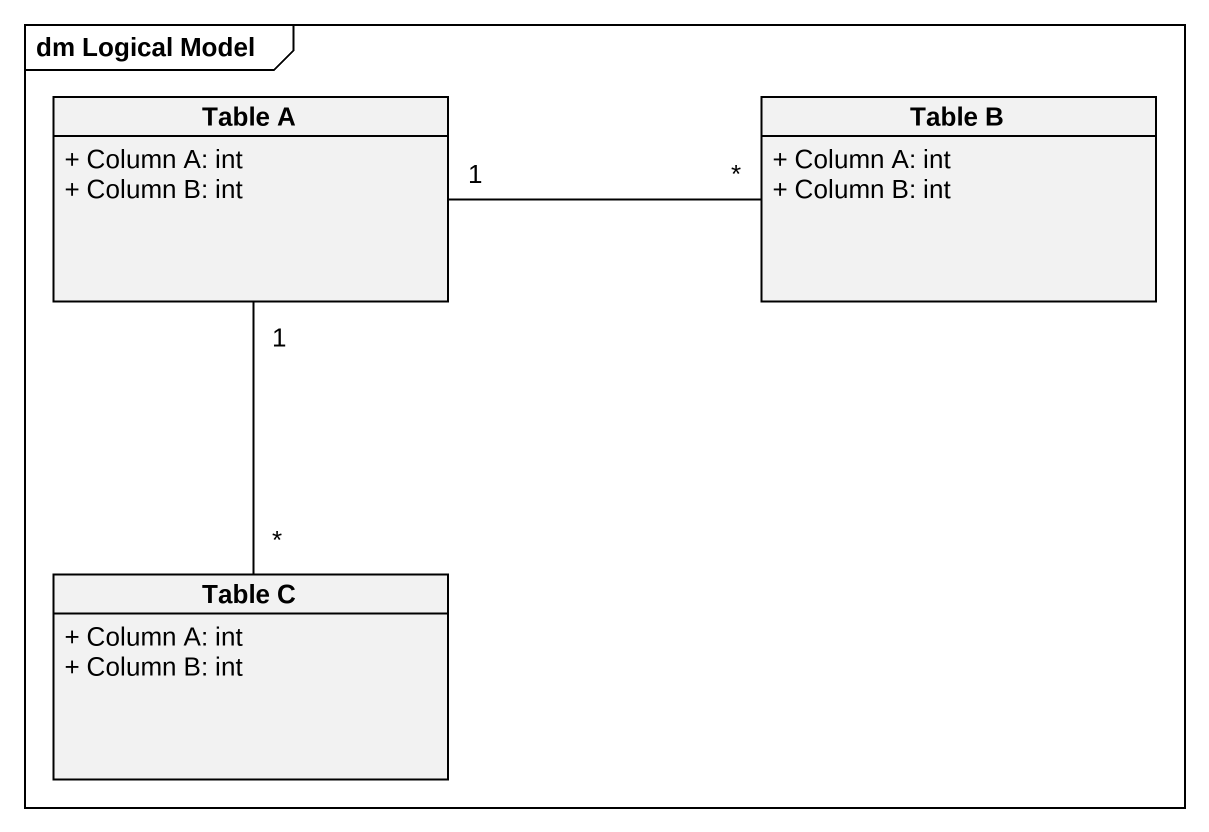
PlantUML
@startuml
mainframe dm Logical Model
hide circle
hide empty members
skinparam classAttributeIconSize 0
class "Table A" as Table_A {
  + Column A: int
  + Column B: int
}
class "Table B" as Table_B {
  + Column A: int
  + Column B: int
}
class "Table C" as Table_C {
  + Column A: int
  + Column B: int
}
Table_A "1" -right- "*" Table_B
Table_A "1" -- "*" Table_C
@enduml
